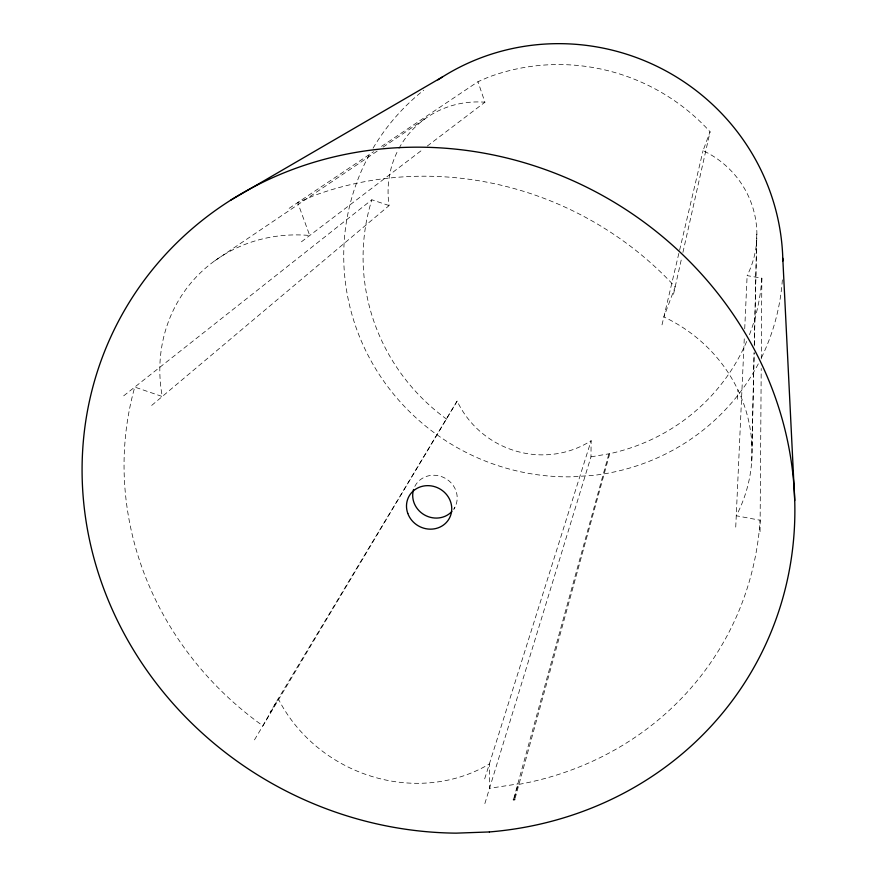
<?xml version="1.0" encoding="UTF-8"?>
<svg xmlns="http://www.w3.org/2000/svg" width="877" height="877" viewBox="0 0 877 877"><rect width="100%" height="100%" fill="white"/><g stroke="black" fill="none" stroke-linecap="round" stroke-linejoin="round"><path stroke-width="0.66" stroke-dasharray="4.38 3.29" d="M760.052 531.659L761.214 368.439M761.28 358.868L761.85 278.184L747.127 275.619A94.299 92.633 7.1 0 0 703.058 150.647L710.074 131.791A200.712 195.724 28.5 0 0 488.171 77.275L477.965 81.704L380.465 147.095M484.86 803.584L590.977 456.851L591.12 440.692A91.285 87.503 25.2 0 1 457.158 401.052L270.028 712.42M751.962 446.601L754.088 352.653M754.242 345.845L756.84 231.462M751.732 461.05L754.165 352.883M754.352 344.672L756.698 240.616M735.737 527.099L744.343 337.02M744.716 328.842L747.127 275.619M737.469 399.265L737.963 390.035M673.503 294.288L681.725 257.728M682.92 252.423L710.074 131.791M662.003 324.852L703.058 150.647M515.128 798.322L609.734 453.683A200.712 195.724 28.5 0 0 746.952 340.868M513.779 798.498L608.89 453.826M514.448 797.851L518.296 783.885L518.965 784.356A323.131 301.677 28.5 0 0 760.129 520.236L736.252 515.764A152.828 144.891 17.7 0 0 663.867 316.926L675.169 286.889A323.131 301.677 28.5 0 0 313.922 195.637L297.698 202.587L309.724 235.485A150.723 140.649 40.1 0 0 162.278 396.514L134.762 387.086A323.131 301.677 28.5 0 0 262.903 725.816L278.25 698.739A145.429 132.043 26.2 0 0 489.366 763.966L489.53 788.324L518.296 783.885M484.674 778.864L591.12 440.692M453.793 509.482L455.01 507.059M254.473 739.87L457.158 401.052M151.699 405.415L389.114 205.569A93.455 90.912 47.5 0 1 398.377 149.561M123.712 395.812L371.837 199.792L389.114 205.569M301.436 241.789L422.9 149.397M427.252 146.086L484.926 102.214L477.965 81.704M214.613 260.907L377.472 150.932M383.117 147.117L424.961 118.855M289.147 208.32L373.657 151.655M590.977 456.851L609.734 453.683M758.298 363.867A220.818 215.336 28.5 0 1 593.532 475.367L572.692 476.803A220.818 215.336 28.5 0 1 377.34 371.541A220.818 215.336 28.5 0 1 369.809 153.881M373.087 148.136A220.818 215.336 28.5 0 1 423.712 90.199M782.361 279.84A220.818 215.336 28.5 0 1 761.313 357.98M446.799 419.272A200.712 195.724 28.5 0 1 371.837 199.792M761.85 278.184A200.712 195.724 28.5 0 1 749.375 334.904M414.821 486.406A22.594 21.059 28.5 0 1 445.549 478.458A22.594 21.059 28.5 0 1 453.891 508.956M398.98 148.432A93.455 90.912 47.5 0 1 484.926 102.214"/><path stroke-width="1.32" d="M230.936 200.022L442.425 76.957M782.788 258.244L794.726 500.504M437.897 79.895A220.818 215.336 28.5 0 1 663.242 69.502A220.818 215.336 28.5 0 1 782.854 260.951M451.83 511.543A22.594 21.059 28.5 0 1 424.347 514.865A22.594 21.059 28.5 0 1 413.582 489.476M514.097 799.122L513.429 799.769L514.777 799.594L514.097 799.122M489.399 831.944L456.248 833.15A361.861 337.239 28.5 0 1 116.411 325.235A361.861 337.239 28.5 0 1 725.235 303.135A361.861 337.239 28.5 0 1 489.399 831.944M407.772 513.374A22.988 21.388 28.5 0 0 446.305 522.539A22.988 21.388 28.5 0 0 433.282 486.296A22.988 21.388 28.5 0 0 407.772 513.374"/></g></svg>
